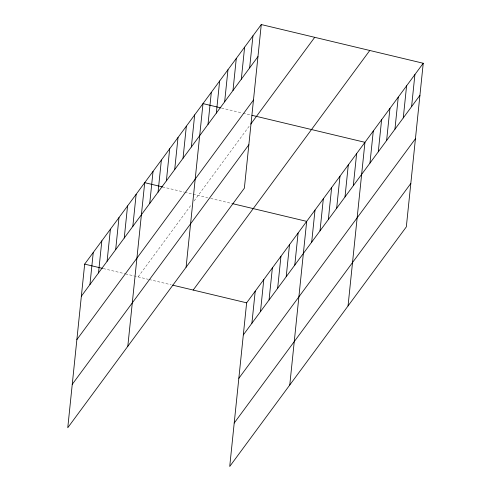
<?xml version="1.0" encoding="UTF-8"?>
<svg xmlns="http://www.w3.org/2000/svg" width="491" height="491" viewBox="0 0 491 491"><rect width="100%" height="100%" fill="white"/><g stroke="black" fill="none" stroke-linecap="round" stroke-linejoin="round"><path stroke-width="0.37" stroke-dasharray="2.46 1.84" d="M138.124 276.893L191.392 204.63M194.105 200.954L249.87 125.297M221.551 108.045L242.339 113.01M243.082 113.188L251.245 115.139M162.533 186.924L184.064 192.073M184.806 192.245L207.711 197.72M210.645 198.425L231.942 203.513M103.233 268.559L124.763 273.702M125.506 273.88L148.399 279.354M149.135 279.526L171.163 284.792"/><path stroke-width="0.74" d="M261.273 24.55L84.673 264.121L67.764 427.747L244.365 188.17L261.273 24.55L423.236 63.253L406.327 226.879L229.727 466.45L246.635 302.83L423.236 63.253M89.939 284.553L93.253 252.484M98.519 272.916L101.833 240.848M107.093 261.28L110.407 229.211M115.673 249.643L118.988 217.574M124.248 238.006L127.562 205.944M132.828 226.369L136.142 194.307M127.807 346.29L144.716 182.67L162.533 186.924M149.73 203.44L153.045 171.371M158.053 192.147L161.367 160.078M166.381 180.848L169.696 148.785M174.704 169.555L178.018 137.492M183.033 158.262L186.347 126.199M191.355 146.969L194.669 114.906M186.089 267.233L202.998 103.607L220.809 107.867M208.006 124.376L211.32 92.314M216.335 113.083L219.649 81.021M224.657 101.79L227.971 69.728M232.986 90.497L236.294 58.435M241.308 79.204L244.622 47.136M249.637 67.911L252.945 35.843M251.901 323.256L255.216 291.194M260.476 311.619L263.79 279.557M269.056 299.983L272.37 267.92M277.636 288.346L280.944 256.284M286.21 276.709L289.524 244.647M294.79 265.072L298.105 233.01M289.77 384.993L306.679 221.373L232.673 203.685M311.693 242.143L315.007 210.08M320.015 230.85L323.33 198.787M328.344 219.557L331.652 187.488M336.666 208.264L339.981 176.195M344.995 196.965L348.303 164.902M353.317 185.672L356.632 153.609M348.045 305.936L364.954 142.316L251.987 115.317M369.969 163.086L373.283 131.017M378.291 151.793L381.605 119.724M386.62 140.494L389.934 108.431M394.942 129.201L398.256 97.138M403.271 117.908L406.585 85.845M411.593 106.615L414.907 74.546M81.365 296.19L257.959 56.612M76.878 339.6L253.473 100.029M250.748 124.106L314.719 37.322M72.251 384.33L248.851 144.759M193.19 290.058L369.784 50.481M243.321 334.893L419.922 95.322M238.835 378.309L415.435 138.732M234.213 423.033L410.814 183.462M84.673 264.121L102.49 268.381M172.629 285.142L246.635 302.83"/></g></svg>
